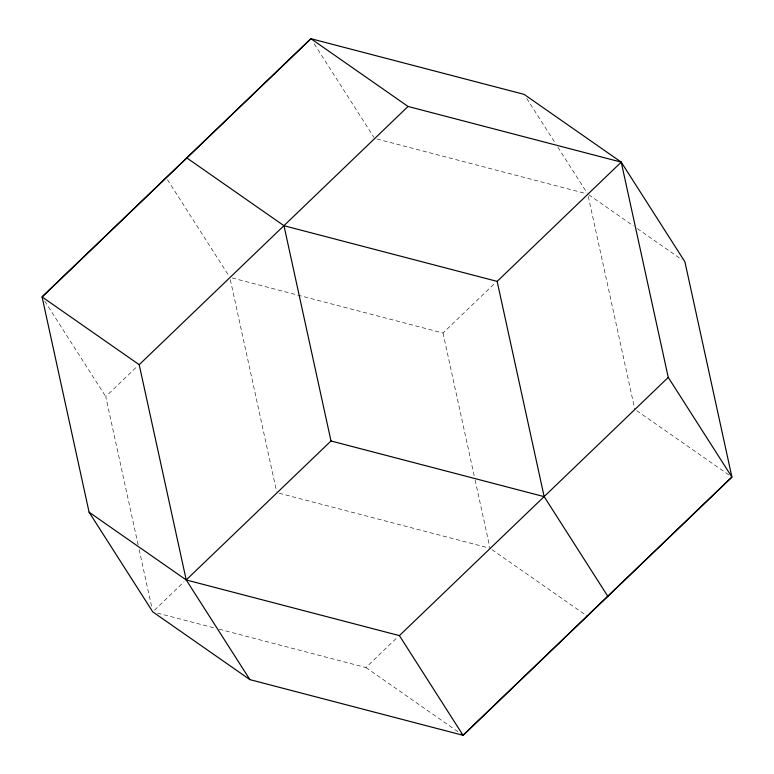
<?xml version="1.0" encoding="UTF-8"?>
<svg xmlns="http://www.w3.org/2000/svg" width="774" height="774" viewBox="0 0 774 774"><rect width="100%" height="100%" fill="white"/><g stroke="black" fill="none" stroke-linecap="round" stroke-linejoin="round"><path stroke-width="0.58" stroke-dasharray="3.87 2.9" d="M138.12 544.819L105.748 396.607L137.849 365.754M154.5 610.202L183.999 581.845M232.161 277.963L443.009 333.023L495.331 282.791M219.158 629.204L365.938 667.536L398.039 636.673M376.928 138.981L585.444 193.432M279.172 493.222L488.858 547.973M157.422 613.085L214.504 627.985M588.772 194.738L633.374 225.853M637.331 228.62L681.942 259.735M636.77 410.684L728.953 474.994M492.003 549.666L587.156 616.046M365.938 667.536L458.121 731.846M526.707 98.433L555.287 143.19M557.89 147.254L587.127 193.026M314.176 43.789L373.948 137.356M167.465 179.713L229.181 276.337M44.669 300.999L105.748 396.607M588.288 196.393L634.796 409.311M443.009 333.023L474.868 478.883M475.12 480.054L490.019 548.282M230.342 279.704L276.589 491.432M139.146 549.521L151.733 607.164"/><path stroke-width="1.16" d="M249.896 679.63L186.224 579.958L139.204 364.689L408.062 106.464L621.241 162.134L684.913 261.815L731.923 477.074L463.075 735.3L249.896 679.63L152.759 611.866L89.087 512.194L42.077 296.926L310.925 38.7L524.104 94.37L621.241 162.134L668.252 377.393L731.923 477.074L463.075 735.3L461.091 733.916M89.087 512.194L186.224 579.958L330.991 440.977L544.17 496.647L607.842 596.328M544.17 496.647L497.15 281.388L621.241 162.134M186.224 579.958L399.403 635.618L668.252 377.393M186.844 157.954L283.981 225.718L497.15 281.388M408.062 106.464L310.925 38.7L42.077 296.926L139.204 364.689M399.403 635.618L463.075 735.3M283.971 225.718L330.991 440.977"/></g></svg>
